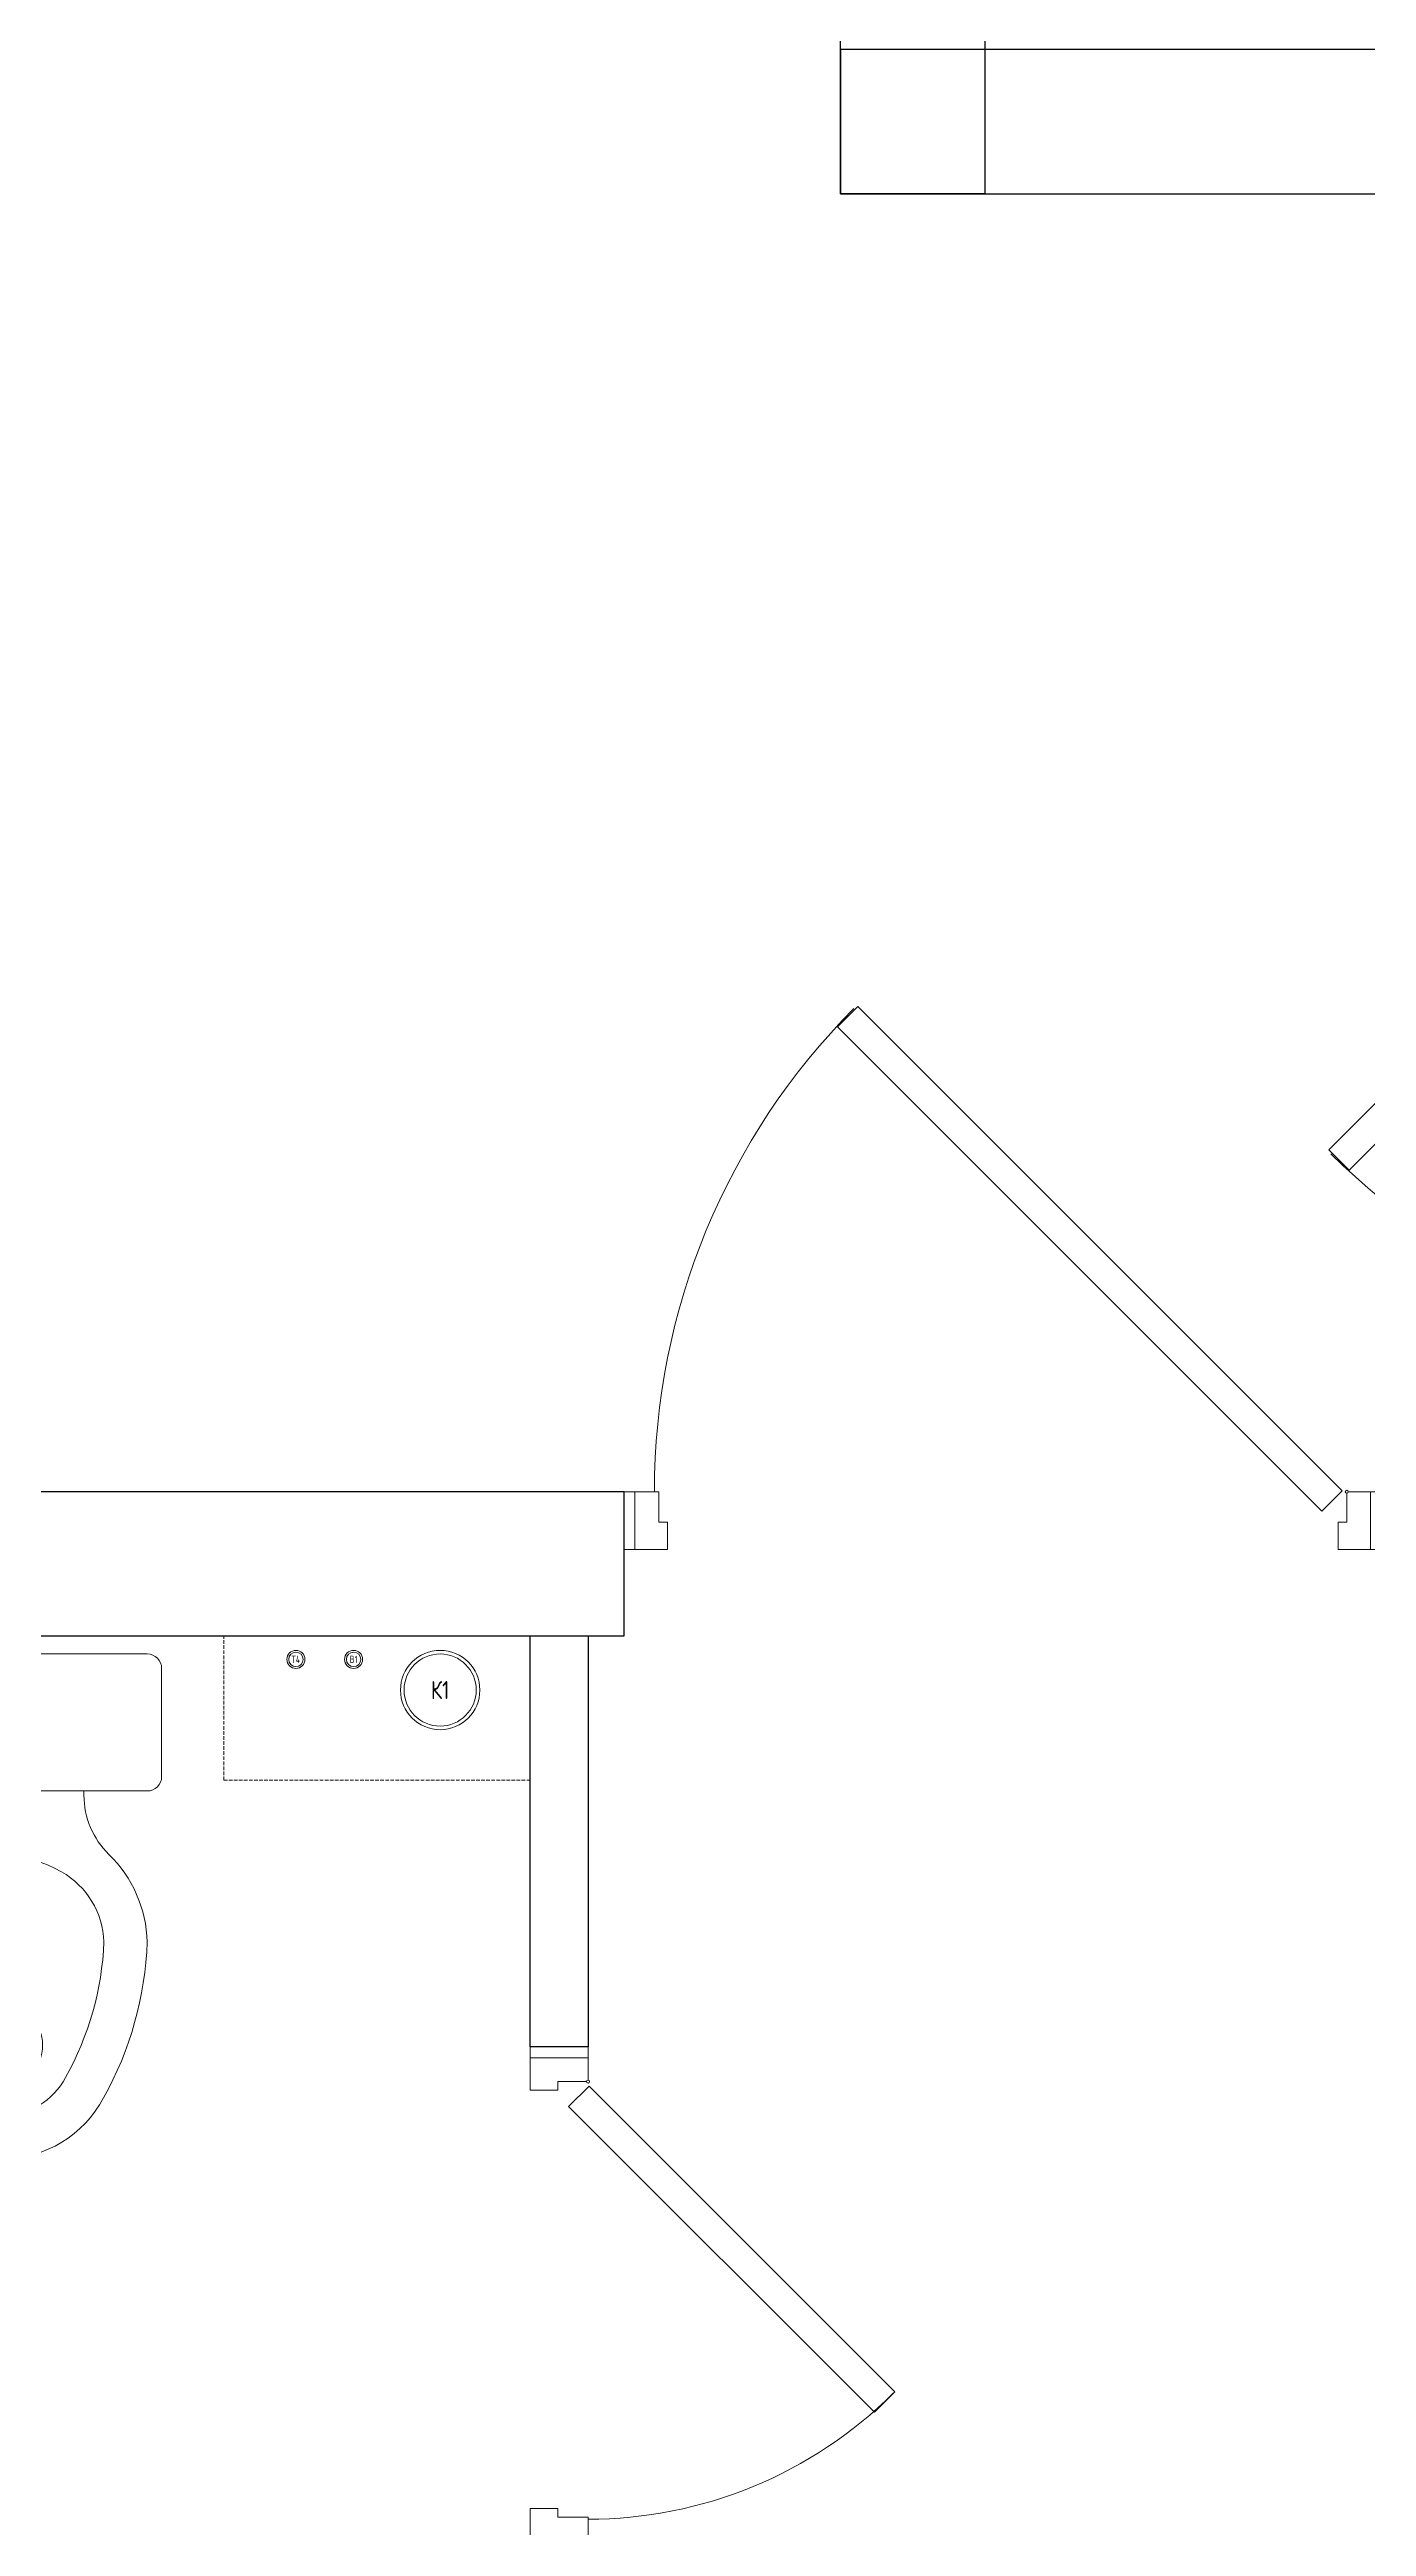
# Model space of a CAD drawing. Header units: millimetres. Extents: x 0 to 145404, y 0 to 194550.
# Drawn here: x 39029 to 40855, y 65461 to 68896 of the extents above; entities that cross this region are included whole.
import ezdxf
from ezdxf.enums import TextEntityAlignment as Align

# ---------------------------------------------------------------- set-up
doc = ezdxf.new("R2010")
doc.units = ezdxf.units.MM
doc.linetypes.add('ACAD_ISO02W100', pattern=[15, 12, -3])
doc.linetypes.add('DASHED', pattern=[7, 5, -2, 0])
for name, color, linetype, lineweight in [('АР - ВК', 126, 'Continuous', 13), ('АР - Двери', 126, 'Continuous', 9), ('АР - Монолит', 56, 'Continuous', 30), ('АР - Перегородки 80', 32, 'Continuous', 30), ('АР - Сантехника', 150, 'Continuous', 9)]:
    doc.layers.add(name, color=color, linetype=linetype, lineweight=lineweight)
doc.styles.add('ГОСТ 2.304', font='CS_Gost2304.shx')

# ---------------------------------------------------------------- blocks, each defined once
blk = doc.blocks.new('*U285')
at = {"ltscale": 100}
for p, q in [((15, -37.5), (15, 42.5)), ((15, 42.5), (60, 42.5)), ((60, 42.5), (60, 4.5)), ((1035, 42.5), (990, 42.5)), ((990, 42.5), (990, 4.5)), ((1035, -37.5), (1035, 42.5)), ((60, 4.5), (48, 4.5)), ((48, 4.5), (48, -35.5)), ((990, 4.5), (1002, 4.5)), ((1002, 4.5), (1002, -37.5)), ((46, -37.5), (15, -37.5)), ((1002, -37.5), (1035, -37.5))]:
    blk.add_line(p, q, dxfattribs=at)
for points in [[(15, 42.5), (0, 42.5), (0, -37.5), (15, -37.5)], [(1035, 42.5), (1050, 42.5), (1050, -37.5), (1035, -37.5)], [(54.4, -38.9), (82.7, -10.6), (754, -682), (725.8, -710.3)]]:
    blk.add_lwpolyline(points, close=True, dxfattribs=at)
blk.add_circle((48, -37.5), 2, dxfattribs=at)
blk.add_arc((57.9, -37.5), 950, 315.135, 0, dxfattribs=at)
blk = doc.blocks.new('Квартира 1К 5200 тип 12-1')
at = {"layer": 'АР - Двери', "rotation": 270}
blk.add_blockref('*U285', (37.5, -800), dxfattribs=at)
blk = doc.blocks.new('*U278')
at = {"ltscale": 100}
for p, q in [((15, 37.5), (15, -42.5)), ((46, 37.5), (15, 37.5)), ((48, -4.5), (48, 35.5)), ((1002, -4.5), (1002, 37.5)), ((1002, 37.5), (1035, 37.5)), ((1035, 37.5), (1035, -42.5)), ((60, -4.5), (48, -4.5)), ((60, -42.5), (60, -4.5)), ((990, -42.5), (990, -4.5)), ((990, -4.5), (1002, -4.5)), ((15, -42.5), (60, -42.5)), ((1035, -42.5), (990, -42.5))]:
    blk.add_line(p, q, dxfattribs=at)
for points in [[(54.4, 38.9), (82.7, 10.6), (754, 682), (725.8, 710.3)], [(15, -42.5), (0, -42.5), (0, 37.5), (15, 37.5)], [(1035, -42.5), (1050, -42.5), (1050, 37.5), (1035, 37.5)]]:
    blk.add_lwpolyline(points, close=True, dxfattribs=at)
blk.add_circle((48, 37.5), 2, dxfattribs=at)
blk.add_arc((57.9, 37.5), 950, 0, 44.865, dxfattribs=at)
blk = doc.blocks.new('Унитаз_700х440')
at = {"color": 0, "ltscale": 50}
for points in [[(195, -220), (45, -220, -0.414601), (25, -200), (25, 200, -0.414214), (45, 220), (195, 220, -0.414214), (215, 200), (215, -200, -0.414487)], [(327.1, 81.1, -0.261097), (424.4, 140, -0.11879), (612.3, 86.6, -0.608687), (612.3, -86.6, -0.11879), (424.4, -140, -0.261097), (327.1, -81.1, -0.27207)]]:
    blk.add_lwpolyline(points, format="xyb", close=True, dxfattribs=at)
blk.add_lwpolyline([(215, 112.3), (220.9, 112.3, 0.202167), (303, 147, -0.194798), (424.5, 200, -0.119349), (640.7, 139.4, -0.604544), (640.7, -139.4, -0.119349), (424.5, -200, -0.194798), (303, -147, 0.202167), (220.9, -112.3), (215, -112.3)], format="xyb", dxfattribs=at)
for points in [[(120.6, -40), (120.6, 40)], [(159.4, 0), (80.6, 0)]]:
    blk.add_lwpolyline(points, dxfattribs=at)
for centre, radius in [((567.6, 0), 55), ((120.6, 0), 20)]:
    blk.add_circle(centre, radius, dxfattribs=at)
at = {"layer": 'Defpoints', "linetype": 'ACAD_ISO02W100', "lineweight": -2, "ltscale": 10}
blk.add_lwpolyline([(0, -220), (0, 220)], dxfattribs=at)
blk = doc.blocks.new('*U209')
at = {"ltscale": 100}
for p, q in [((15, -37.5), (15, 42.5)), ((15, 42.5), (60, 42.5)), ((60, 42.5), (60, 4.5)), ((685, 42.5), (640, 42.5)), ((640, 42.5), (640, 4.5)), ((685, -37.5), (685, 42.5)), ((60, 4.5), (48, 4.5)), ((48, 4.5), (48, -35.5)), ((640, 4.5), (652, 4.5)), ((652, 4.5), (652, -37.5)), ((46, -37.5), (15, -37.5)), ((652, -37.5), (685, -37.5))]:
    blk.add_line(p, q, dxfattribs=at)
for points in [[(15, 42.5), (0, 42.5), (0, -37.5), (15, -37.5)], [(685, 42.5), (700, 42.5), (700, -37.5), (685, -37.5)], [(54.4, -38.9), (82.7, -10.6), (506.5, -434.5), (478.3, -462.8)]]:
    blk.add_lwpolyline(points, close=True, dxfattribs=at)
blk.add_circle((48, -37.5), 2, dxfattribs=at)
blk.add_arc((55, -37.5), 600, 315.135, 0, dxfattribs=at)
blk = doc.blocks.new('Стояк ВК')
at = {"layer": 'АР - ВК', "color": 46, "linetype": 'DASHED'}
blk.add_lwpolyline([(0, 200), (425, 200), (425, 0), (0, 0)], close=True, dxfattribs=at)
at = {"layer": 'АР - ВК', "color": 1, "ltscale": 100}
for radius in [12.5, 10]:
    blk.add_circle((100, 167.5), radius, dxfattribs=at)
at = {"layer": 'АР - ВК', "color": 5, "ltscale": 100}
for radius in [12.5, 10]:
    blk.add_circle((180, 167.5), radius, dxfattribs=at)
at = {"layer": 'АР - ВК', "color": 46, "ltscale": 100}
for radius in [55, 50]:
    blk.add_circle((300, 125), radius, dxfattribs=at)
at = {"layer": 'АР - ВК', "color": 1, "ltscale": 100, "style": 'ГОСТ 2.304'}
blk.add_text('Т4', height=10, dxfattribs=at).set_placement((100, 167.5), align=Align.MIDDLE_CENTER)
at = {"layer": 'АР - ВК', "color": 5, "ltscale": 100, "style": 'ГОСТ 2.304'}
blk.add_text('В1', height=10, dxfattribs=at).set_placement((180, 167.5), align=Align.MIDDLE_CENTER)
at = {"layer": 'АР - ВК', "color": 46, "ltscale": 100, "style": 'ГОСТ 2.304'}
blk.add_text('К1', height=25, dxfattribs=at).set_placement((300, 125), align=Align.MIDDLE_CENTER)
blk = doc.blocks.new('Квартира 1С 4250 тип 8')
at = {"layer": 'АР - Монолит'}
blk.add_lwpolyline([(-1850, 0), (-4450, 0), (-4450, -200), (-1850, -200)], close=True, dxfattribs=at)
at = {"layer": 'АР - Перегородки 80'}
blk.add_lwpolyline([(-1900, -770), (-1980, -770), (-1980, -200), (-1900, -200)], close=True, dxfattribs=at)
at = {"layer": 'АР - ВК'}
blk.add_blockref('Стояк ВК', (-2405, -400), dxfattribs=at)
at = {"layer": 'АР - Двери', "xscale": -1}
for name, p, rotation in [('*U278', (-800, -37.5), 359.9999999999998), ('*U209', (-1937.5, -770), 90)]:
    blk.add_blockref(name, p, dxfattribs=dict(at, rotation=rotation))
at = {"layer": 'АР - Сантехника', "xscale": -1, "rotation": 90}
blk.add_blockref('Унитаз_700х440', (-2711.2, -200), dxfattribs=at)
blk = doc.blocks.new('Квартира 1К 6550 тип 4')
at = {"layer": 'АР - Монолит'}
for points in [[(200, 2230), (200, 0), (0, 0), (0, 2230)], [(0, 200), (0, 0), (6650, 0), (6650, 200)]]:
    blk.add_lwpolyline(points, close=True, dxfattribs=at)
blk = doc.blocks.new('V_Section_3')
for name, p in [('Квартира 1К 6550 тип 4', (8950, -34650)), ('Квартира 1К 5200 тип 12-1', (10300, -34450)), ('Квартира 1С 4250 тип 8', (10500, -36450))]:
    blk.add_blockref(name, p)

msp = doc.modelspace()

# ---------------------------------------------------------------- block references
msp.add_blockref('V_Section_3', (31175.5, 103346.1, 0))

doc.saveas('drawing.dxf')
